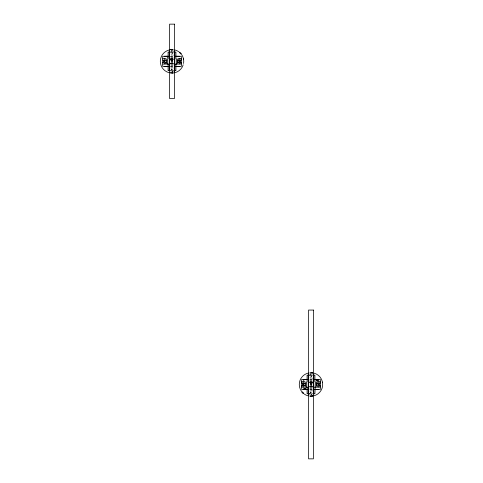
<?xml version="1.0" encoding="UTF-8"?>
<svg xmlns="http://www.w3.org/2000/svg" width="483" height="483" viewBox="0 0 483 483"><rect width="100%" height="100%" fill="white"/><g stroke="black" fill="none" stroke-linecap="round" stroke-linejoin="round"><path stroke-width="0.36" stroke-dasharray="2.42 1.81" d="M165.663 63.768L165.506 62.76L166.629 62.76M165.639 62.76L165.651 62.277L166.84 62.5M178.378 60.417L178.384 59.934M304.616 385.869L304.628 385.386M317.355 383.526L317.361 383.043M305.165 383.713L305.129 384.812M316.051 380.731L315.973 381.111A0.966 0.966 0 0 1 316.311 380.381M166.285 60.061L166.43 59.53M305.262 383.17L305.407 382.645M170.91 72.492L172.371 72.076L173.192 72.565M312.096 373.317L311.348 373.727L309.887 373.317M309.887 395.601L311.348 395.185L312.096 395.601M305.679 388.229C305.087 388.688 303.735 388.392 305.473 388.441M170.783 49.821L173.331 49.701L170.535 49.725M173.246 72.867L173.168 72.951A11.719 11.719 0 0 1 170.559 72.969L173.349 72.987L173.005 73.024M309.76 372.936L312.773 372.876M312.193 396.012L309.706 396.102M166.146 61.945L166.484 61.951M305.123 385.054L305.461 385.06M316.305 386.032L317.494 385.869L316.377 385.869M316.51 380.477L316.19 380.96L316.788 380.356A0.767 0.767 0 0 0 316.172 381.111M171.199 51.234L172.014 50.896L171.556 50.987M172.467 53.106L172.014 53.202L172.829 52.864M171.199 69.83L172.014 69.492L171.556 69.588M172.467 71.707L172.014 71.798L172.829 71.46M310.177 374.343L310.992 374.005L310.563 374.084M311.444 376.221L310.992 376.311L311.807 375.973M310.177 392.939L310.992 392.601L310.563 392.685M311.444 394.816L310.992 394.907L311.807 394.575M173.192 50.129L172.371 50.618L170.91 50.202M172.751 54.205L173.192 53.999M311.728 377.314L312.169 377.108M170.861 68.683L171.773 68.381M309.838 391.791L310.75 391.49M312.555 396.072L311.42 396.169M170.336 49.749L170.722 49.701M312.664 396.054L309.675 396.102L312.326 396.096L311.982 396.132M170.632 49.713L171.586 49.64M173.349 72.987L172.443 73.054M309.7 372.81L310.563 372.749M171.32 55.515L172.413 55.485M310.297 378.624L311.39 378.6M170.934 49.677L173.24 49.821M166.146 60.749L166.484 60.743M177.545 61.951C178.281 62.669 178.281 60.025 177.545 60.743M305.123 383.858L305.461 383.852M316.522 385.06C317.259 385.778 317.259 383.14 316.522 383.852M306.156 388.682L303.179 388.839L303.179 388.181M170.71 52.049L173.312 52.049M170.257 56.215L173.24 56.215M170.257 56.288L173.18 56.288M170.801 58.799L173.228 58.799M170.33 58.968L171.942 58.968M172.89 58.968L172.081 58.968L172.081 63.726L172.89 63.726M170.04 59.077L173.512 59.077M170.27 59.264L171.755 59.264L171.755 63.43L170.27 63.43M173.385 59.264L172.268 59.264L172.268 63.43L173.385 63.43M170.131 59.487L171.942 59.487M172.081 59.487L174.381 59.487M171.755 59.675L171.387 59.675L171.387 63.019L171.755 63.019M172.268 59.675L172.642 59.675L172.642 63.019L172.268 63.019M166.695 59.771L165.506 59.934L166.629 59.934M177.593 59.771L178.517 59.934L177.593 59.934M167.547 60.194L165.651 60.417L165.639 59.934M177.183 60.194L178.921 60.417M165.108 60.562L166.176 60.562L166.152 61.697M177.853 60.562L178.921 60.562M177.853 62.126L178.921 62.126M178.921 62.277L177.183 62.5M177.593 62.76L178.517 62.76M165.675 62.923L166.695 62.923M177.593 62.923L178.088 62.923M164.987 63.207L167.492 63.207M168.984 63.207L171.942 63.207M172.081 63.207L173.898 63.207M176.53 63.207L178.372 63.207M166.629 63.297L166.176 63.297L166.176 59.572M177.4 63.297L177.853 63.297L177.853 59.572M170.04 63.617L173.512 63.617M170.33 63.726L171.942 63.726M170.801 63.895L173.228 63.895M170.257 66.406L173.18 66.406M170.257 66.479L173.24 66.479M170.71 70.645L174.357 70.645M309.688 375.158L312.29 375.158M309.76 379.324L312.743 379.324M309.82 379.397L312.743 379.397M309.778 381.908L312.205 381.908M310.116 382.077L310.919 382.077M312.67 382.077L311.058 382.077L311.058 386.841L312.67 386.841M309.488 382.186L312.96 382.186M309.615 382.373L310.732 382.373L310.732 386.539L309.989 386.539M312.736 382.373L311.245 382.373L311.245 386.539L312.736 386.539M309.108 382.596L310.919 382.596M311.058 382.596L314.022 382.596M310.732 382.784L310.364 382.784L310.364 386.134L310.732 386.134M311.245 382.784L311.62 382.784L311.62 386.134L311.245 386.134M305.413 382.88L304.483 383.043L305.413 383.043M316.305 382.88L317.494 383.043L316.377 383.043M306.524 383.303L304.079 383.526M316.16 383.303L317.899 383.526M304.085 383.677L305.153 383.677M316.83 383.677L317.899 383.677M304.085 385.241L305.153 385.241M304.079 385.386L305.817 385.609M316.16 385.609L317.355 385.386L317.361 385.869M304.864 385.869L305.413 385.869M304.918 386.032L305.413 386.032M304.628 386.315L306.47 386.315M308.625 386.315L310.919 386.249M311.058 386.315L312.875 386.315M315.508 386.315L317.711 386.315M309.488 386.726L312.96 386.726M310.116 386.841L310.919 386.841M309.778 387.004L312.205 387.004M309.82 389.515L312.743 389.515M309.76 389.588L312.743 389.588M308.649 393.754L312.29 393.754M318.641 380.912L316.939 380.948M304.042 388.688L303.342 388.676L303.342 388.181M172.014 49.628L173.331 49.701M172.014 73.066L170.173 72.915M310.992 372.743L312.441 372.828A11.719 11.719 0 0 0 309.766 372.804M310.992 396.175L309.784 396.012M312.893 372.894L309.911 372.791L312.604 372.852M171.018 73.024L170.541 72.969M311.982 372.785L312.199 372.804M309.675 396.102L309.995 396.132M170.107 72.909L170.807 72.897M172.962 55.551L173.5 55.666M311.94 378.66L312.996 378.938M171.773 54.313L170.861 54.011M310.75 377.422L309.838 377.126M172.751 68.489L173.192 68.695M311.728 391.598L312.169 391.804M317.361 380.465L317.693 380.954M312.453 373.329L312.821 373.667L312.356 373.244M172.829 51.234L173.168 52.049A1.153 1.153 0 0 1 171.435 53.045A1.153 1.153 0 0 1 171.435 51.047A1.153 1.153 0 0 1 173.168 52.049L173.083 51.621M170.952 52.502L170.861 52.049L171.199 52.864M172.829 69.83L173.168 70.645A1.153 1.153 0 0 1 171.435 71.641A1.153 1.153 0 0 1 171.435 69.649A1.153 1.153 0 0 1 173.168 70.645L173.083 70.222M170.952 71.098L170.861 70.645L171.199 71.46M311.807 374.343L312.145 375.158A1.153 1.153 0 0 1 310.412 376.154A1.153 1.153 0 0 1 310.412 374.162A1.153 1.153 0 0 1 312.145 375.158L312.06 374.736M309.929 375.611L309.838 375.158L310.177 375.973M311.807 392.939L312.145 393.754A1.153 1.153 0 0 1 310.412 394.756A1.153 1.153 0 0 1 310.412 392.757A1.153 1.153 0 0 1 312.145 393.754L312.048 393.301M309.929 394.213L309.838 393.754L310.177 394.575M305.19 385.368L305.298 385.917M166.212 62.253L166.321 62.802M304.616 383.043L304.628 383.526M178.378 62.277L178.384 62.76M317.325 386.032L317.337 386.883M318.804 380.163L318.804 381.009M316.999 382.596L316.999 386.315M316.83 382.681L316.83 386.412M312.64 381.667L312.64 387.245M311.36 382.596L311.36 386.315M310.992 375.158L310.992 393.754M310.623 382.596L310.623 386.315M305.153 382.681L305.153 386.412M304.984 382.596L304.984 386.315M303.342 380.332L303.342 380.996M303.179 380.163L303.179 381.009M178.022 59.898L178.022 63.207M172.383 59.487L172.383 63.207M172.014 52.049L172.014 70.645M171.646 59.487L171.646 63.207M170.36 58.558L170.36 64.136M167.203 57.223L167.203 58.075M167.178 57.254L167.178 58.069M166.007 59.898L166.007 63.207M170.107 49.785A11.719 11.719 0 0 1 173.469 49.719M165.331 62.983A1.86 1.86 0 0 1 166.768 62.971M178.698 59.705A1.86 1.86 0 0 1 177.261 59.723M173.276 64.257A3.176 3.176 0 0 1 170.753 64.257M170.753 58.431A3.176 3.176 0 0 1 173.276 58.431M173.246 67.071A5.856 5.856 0 0 1 170.306 66.95M177.672 59.832A5.856 5.856 0 0 1 177.418 63.605M173.222 65.06A3.906 3.906 0 0 1 170.807 65.06M170.807 57.634A3.906 3.906 0 0 1 173.222 57.634M312.199 388.169A3.906 3.906 0 0 1 309.784 388.169M309.784 380.743A3.906 3.906 0 0 1 312.199 380.743M304.477 380.972A0.743 0.743 0 0 1 304.833 380.93M305.926 388.187A0.966 0.966 0 0 1 304.145 388.169M317.572 380.381A0.966 0.966 0 0 1 317.911 381.111M305.63 388.302A0.767 0.767 0 0 1 304.356 388.163M317.077 380.35A0.767 0.767 0 0 1 317.687 380.924M312.893 396.018A11.719 11.719 0 0 1 309.537 396.084M305.039 385.947A1.86 1.86 0 0 1 305.739 386.086M317.675 382.82A1.86 1.86 0 0 1 316.238 382.832M318.653 380.375A1.86 1.86 0 0 1 318.804 381.111M312.253 387.372A3.176 3.176 0 0 1 309.73 387.372M309.73 381.546A3.176 3.176 0 0 1 312.253 381.546M312.797 390.029A5.856 5.856 0 0 1 309.869 390.21M316.649 382.941A5.856 5.856 0 0 1 316.594 386.165M170.722 72.625L170.747 72.613M173.131 72.993L170.698 72.987L173.095 73.011M312.821 395.251L312.356 395.668L312.821 395.251"/><path stroke-width="0.72" d="M162.735 62.645C164.419 62.693 164.419 60.001 162.735 60.043M181.288 60.043C179.604 60.001 179.604 62.693 181.288 62.645M301.712 385.76C303.396 385.802 303.396 383.11 301.712 383.158M320.265 383.158C318.581 383.11 318.581 385.802 320.265 385.76M308.782 374.603L308.945 374.15M174.043 71.683L174.218 71.23M164.751 58.745L164.751 63.943M179.271 63.943L179.271 58.745M303.729 381.86L303.729 387.058M318.249 387.058L318.212 381.799M162.819 58.691L166.164 58.684M177.859 58.684L181.203 58.691M320.223 387.058L314.457 387.245M181.179 64.028L175.48 64.136M301.827 381.775L305.039 381.685M316.945 381.685L320.181 381.799M176.017 64.136L176.452 63.798L176.458 58.926L175.921 58.558L175.921 52.049L173.965 52.049M170.058 52.049L168.108 52.049L168.108 58.558L167.571 58.926L167.571 63.798L168.048 64.136M168.229 56.215L164.202 56.288M175.486 56.215L179.827 56.288M168.229 56.288L162.717 56.288L162.717 66.406L168.229 66.406M175.486 56.288L181.312 56.288L181.312 66.406L175.486 66.406M180.714 59.077L181.312 59.077M180.714 63.617L181.312 63.617M168.549 64.136L162.819 64.004M168.229 66.479L164.202 66.406M175.486 66.479L179.827 66.406M170.058 70.645L168.108 70.645L168.108 64.136M173.965 70.645L175.921 70.645L175.921 64.136M309.035 375.158L307.085 375.158L307.085 381.667L306.548 382.011L306.548 386.907L307.025 387.245M312.942 375.158L314.898 375.158L314.898 381.667L315.435 382.041L314.898 393.754L312.942 393.754M307.52 379.324L303.179 379.397M314.771 379.324L318.804 379.397M307.52 379.397L301.694 379.397L301.694 389.515L307.52 389.515M314.771 379.397L320.289 379.397L320.289 389.515L314.771 389.515M301.694 382.186L302.292 382.186M319.692 382.186L320.289 382.186M301.694 386.726L302.292 386.726M319.692 386.726L320.289 386.726M307.526 387.245L301.797 387.112M307.52 389.588L303.179 389.515M314.771 389.588L318.804 389.515M309.035 393.754L307.085 393.754L307.085 387.245M179.115 52.025L181.149 54.005L180.479 53.245M303.892 393.778L301.869 391.81M179.531 52.357L181.028 53.867L179.362 52.218L179.604 52.418M302.189 392.196L303.644 393.585L302.533 392.564M303.076 393.102L301.972 391.936L302.358 392.383M174.043 51.011L174.218 51.464M308.782 394.315L308.945 394.768M183.389 58.534L183.546 59.276M322.475 382.138L322.584 382.784L322.523 382.391M318.967 383.526L318.967 385.386M313.781 375.158L313.781 393.754M308.202 375.158L308.202 393.754M303.016 383.242L303.016 385.669M179.99 60.133L179.99 62.561M174.804 52.049L174.804 70.645M169.225 52.049L169.225 70.645M164.039 60.417L164.039 62.277M183.576 59.439A11.719 11.719 0 0 1 183.534 63.478M183.208 64.8A11.719 11.719 0 0 1 174.592 72.776M169.213 72.722A11.719 11.719 0 0 1 169.43 49.918M174.81 49.966A11.719 11.719 0 0 1 178.625 51.675M181.56 54.549A11.719 11.719 0 0 1 183.274 58.099M322.644 383.236A11.719 11.719 0 0 1 313.57 395.885M308.19 395.837A11.719 11.719 0 0 1 304.381 394.134M301.446 391.254A11.719 11.719 0 0 1 308.408 373.027M313.787 373.081A11.719 11.719 0 0 1 322.421 381.878M174.429 24.15L169.593 24.15L169.593 98.544L174.429 98.544L174.429 24.15M313.407 310.068L308.571 310.068L308.571 458.85L313.407 458.85L313.407 310.068M183.443 58.781L183.51 59.083L183.443 58.781"/></g></svg>
